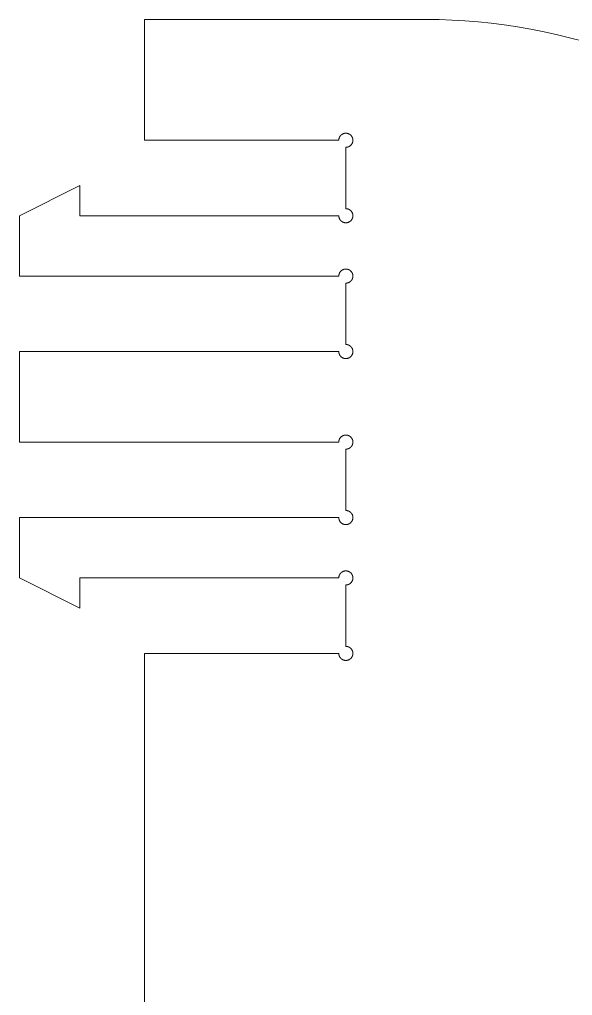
# Model space of a CAD drawing. Header units: millimetres. Extents: x 555 to 783, y 300 to 593.
# Drawn here: x 727.89 to 755.34, y 538.34 to 586.84 of the extents above; entities that cross this region are included whole.
import ezdxf

# ---------------------------------------------------------------- set-up
doc = ezdxf.new("R2010")
doc.units = ezdxf.units.MM
doc.header["$MEASUREMENT"] = 0
doc.layers.add('2d laser', color=18, linetype='Continuous', true_color=0x000000)

msp = doc.modelspace()

# ---------------------------------------------------------------- linework, layer by layer
at = {"layer": '2d laser', "lineweight": 0}
for points in [[(734.086, 580.84), (734.086, 586.84)], [(734.086, 586.84), (748.086, 586.84)], [(748.086, 586.84), (748.719, 586.833), (749.357, 586.812), (750, 586.776), (750.647, 586.725), (751.298, 586.658), (751.953, 586.576), (752.612, 586.478), (753.272, 586.364), (753.935, 586.233), (754.599, 586.086), (755.263, 585.921), (755.928, 585.74)], [(744.086, 580.49), (744.098, 580.49), (744.104, 580.49), (744.111, 580.491), (744.117, 580.491), (744.123, 580.492), (744.129, 580.493), (744.136, 580.493), (744.142, 580.494), (744.148, 580.495), (744.154, 580.497), (744.161, 580.498), (744.167, 580.499), (744.173, 580.501), (744.179, 580.502), (744.186, 580.504), (744.192, 580.506), (744.198, 580.508), (744.204, 580.51), (744.21, 580.513), (744.216, 580.515), (744.222, 580.517), (744.228, 580.52), (744.234, 580.523), (744.24, 580.526), (744.246, 580.529), (744.252, 580.532), (744.258, 580.535), (744.264, 580.538), (744.269, 580.542), (744.275, 580.545), (744.281, 580.549), (744.286, 580.553), (744.291, 580.556), (744.297, 580.56), (744.302, 580.564), (744.307, 580.569), (744.312, 580.573), (744.317, 580.577), (744.322, 580.581), (744.327, 580.586), (744.332, 580.591), (744.336, 580.595), (744.341, 580.6), (744.345, 580.605), (744.35, 580.61), (744.354, 580.615), (744.358, 580.62), (744.362, 580.625), (744.366, 580.63), (744.37, 580.635), (744.374, 580.64), (744.377, 580.645), (744.381, 580.651), (744.384, 580.656), (744.387, 580.662), (744.391, 580.667), (744.394, 580.673), (744.396, 580.678), (744.399, 580.684), (744.402, 580.689), (744.405, 580.695), (744.409, 580.706), (744.414, 580.717), (744.416, 580.723), (744.418, 580.729), (744.42, 580.735), (744.422, 580.741), (744.424, 580.747), (744.425, 580.753), (744.427, 580.759), (744.428, 580.765), (744.429, 580.771), (744.431, 580.778), (744.432, 580.784), (744.433, 580.79), (744.433, 580.797), (744.434, 580.803), (744.435, 580.81), (744.435, 580.816), (744.436, 580.823), (744.436, 580.829), (744.436, 580.836), (744.436, 580.842), (744.436, 580.849), (744.436, 580.856), (744.435, 580.862), (744.435, 580.869), (744.434, 580.875), (744.434, 580.882), (744.433, 580.889), (744.432, 580.895), (744.431, 580.902), (744.429, 580.908), (744.428, 580.915), (744.427, 580.921), (744.425, 580.928), (744.423, 580.934), (744.421, 580.94), (744.419, 580.947), (744.417, 580.953), (744.415, 580.959), (744.413, 580.965), (744.41, 580.971), (744.408, 580.977), (744.405, 580.983), (744.403, 580.989), (744.4, 580.995), (744.397, 581.001), (744.394, 581.007), (744.391, 581.013), (744.387, 581.018), (744.384, 581.024), (744.381, 581.029), (744.377, 581.034), (744.374, 581.04), (744.37, 581.045), (744.366, 581.05), (744.362, 581.055), (744.358, 581.06), (744.354, 581.065), (744.35, 581.069), (744.346, 581.074), (744.342, 581.079), (744.334, 581.087), (744.325, 581.096), (744.32, 581.1), (744.316, 581.104), (744.311, 581.108), (744.306, 581.112), (744.301, 581.116), (744.296, 581.12), (744.291, 581.124), (744.286, 581.127), (744.281, 581.131), (744.275, 581.134), (744.27, 581.138), (744.264, 581.141), (744.259, 581.144), (744.253, 581.147), (744.247, 581.15), (744.242, 581.153), (744.236, 581.156), (744.23, 581.159), (744.224, 581.162), (744.218, 581.164), (744.212, 581.167), (744.205, 581.169), (744.199, 581.171), (744.193, 581.173), (744.187, 581.175), (744.18, 581.177), (744.174, 581.179), (744.167, 581.18), (744.161, 581.182), (744.154, 581.183), (744.148, 581.184), (744.141, 581.185), (744.135, 581.186), (744.128, 581.187), (744.122, 581.188), (744.115, 581.189), (744.108, 581.189), (744.102, 581.189), (744.095, 581.19), (744.089, 581.19), (744.082, 581.19), (744.076, 581.19), (744.069, 581.189), (744.063, 581.189), (744.056, 581.189), (744.05, 581.188), (744.043, 581.187), (744.037, 581.186), (744.03, 581.185), (744.024, 581.184), (744.018, 581.183), (744.012, 581.182), (744.005, 581.18), (743.999, 581.179), (743.993, 581.177), (743.987, 581.176), (743.981, 581.174), (743.975, 581.172), (743.969, 581.17), (743.964, 581.168), (743.952, 581.163), (743.941, 581.158), (743.935, 581.156), (743.93, 581.153), (743.924, 581.15), (743.919, 581.147), (743.913, 581.144), (743.908, 581.141), (743.902, 581.138), (743.897, 581.134), (743.892, 581.131), (743.886, 581.127), (743.881, 581.124), (743.876, 581.12), (743.871, 581.116), (743.866, 581.112), (743.861, 581.108), (743.856, 581.103), (743.851, 581.099), (743.846, 581.095), (743.841, 581.09), (743.837, 581.086), (743.832, 581.081), (743.828, 581.076), (743.823, 581.071), (743.819, 581.066), (743.815, 581.061), (743.811, 581.056), (743.807, 581.051), (743.803, 581.045), (743.799, 581.04), (743.795, 581.034), (743.791, 581.029), (743.788, 581.023), (743.785, 581.017), (743.781, 581.012), (743.778, 581.006), (743.775, 581), (743.772, 580.994), (743.769, 580.988), (743.766, 580.982), (743.764, 580.976), (743.761, 580.97), (743.759, 580.964), (743.757, 580.958), (743.754, 580.952), (743.752, 580.945), (743.751, 580.939), (743.749, 580.933), (743.747, 580.927), (743.746, 580.921), (743.744, 580.914), (743.743, 580.908), (743.742, 580.902), (743.741, 580.896), (743.74, 580.889), (743.739, 580.883), (743.738, 580.877), (743.737, 580.871), (743.737, 580.864), (743.737, 580.858), (743.736, 580.852), (743.736, 580.84)], [(743.736, 580.84), (734.086, 580.84)], [(744.086, 577.44), (744.086, 580.49)], [(727.886, 577.09), (730.886, 578.59)], [(730.886, 578.59), (730.886, 577.09)], [(743.736, 577.09), (743.736, 577.078), (743.737, 577.071), (743.737, 577.065), (743.737, 577.059), (743.738, 577.053), (743.739, 577.047), (743.74, 577.04), (743.741, 577.034), (743.742, 577.028), (743.743, 577.022), (743.744, 577.015), (743.746, 577.009), (743.747, 577.003), (743.749, 576.997), (743.751, 576.99), (743.752, 576.984), (743.754, 576.978), (743.757, 576.972), (743.759, 576.966), (743.761, 576.96), (743.764, 576.954), (743.766, 576.948), (743.769, 576.942), (743.772, 576.936), (743.775, 576.93), (743.778, 576.924), (743.781, 576.918), (743.785, 576.912), (743.788, 576.907), (743.791, 576.901), (743.795, 576.895), (743.799, 576.89), (743.803, 576.885), (743.807, 576.879), (743.811, 576.874), (743.815, 576.869), (743.819, 576.864), (743.823, 576.859), (743.828, 576.854), (743.832, 576.849), (743.837, 576.844), (743.841, 576.84), (743.846, 576.835), (743.851, 576.831), (743.856, 576.826), (743.861, 576.822), (743.866, 576.818), (743.871, 576.814), (743.876, 576.81), (743.881, 576.806), (743.886, 576.802), (743.892, 576.799), (743.897, 576.795), (743.902, 576.792), (743.908, 576.789), (743.913, 576.785), (743.919, 576.782), (743.924, 576.779), (743.93, 576.777), (743.935, 576.774), (743.941, 576.771), (743.952, 576.766), (743.964, 576.762), (743.969, 576.76), (743.975, 576.758), (743.981, 576.756), (743.987, 576.754), (743.993, 576.752), (743.999, 576.751), (744.005, 576.749), (744.012, 576.748), (744.018, 576.747), (744.024, 576.745), (744.03, 576.744), (744.037, 576.743), (744.043, 576.742), (744.05, 576.742), (744.056, 576.741), (744.063, 576.741), (744.069, 576.74), (744.076, 576.74), (744.082, 576.74), (744.089, 576.74), (744.095, 576.74), (744.102, 576.74), (744.108, 576.741), (744.115, 576.741), (744.122, 576.742), (744.128, 576.742), (744.135, 576.743), (744.141, 576.744), (744.148, 576.745), (744.154, 576.747), (744.161, 576.748), (744.167, 576.749), (744.174, 576.751), (744.18, 576.753), (744.187, 576.755), (744.193, 576.757), (744.199, 576.759), (744.205, 576.761), (744.212, 576.763), (744.218, 576.766), (744.224, 576.768), (744.23, 576.771), (744.236, 576.773), (744.242, 576.776), (744.247, 576.779), (744.253, 576.782), (744.259, 576.785), (744.264, 576.789), (744.27, 576.792), (744.275, 576.795), (744.281, 576.799), (744.286, 576.802), (744.291, 576.806), (744.296, 576.81), (744.301, 576.814), (744.306, 576.818), (744.311, 576.822), (744.316, 576.826), (744.32, 576.83), (744.325, 576.834), (744.334, 576.842), (744.342, 576.851), (744.346, 576.856), (744.35, 576.86), (744.354, 576.865), (744.358, 576.87), (744.362, 576.875), (744.366, 576.88), (744.37, 576.885), (744.374, 576.89), (744.377, 576.895), (744.381, 576.901), (744.384, 576.906), (744.387, 576.912), (744.391, 576.917), (744.394, 576.923), (744.397, 576.929), (744.4, 576.934), (744.403, 576.94), (744.405, 576.946), (744.408, 576.952), (744.41, 576.958), (744.413, 576.964), (744.415, 576.971), (744.417, 576.977), (744.419, 576.983), (744.421, 576.989), (744.423, 576.996), (744.425, 577.002), (744.427, 577.009), (744.428, 577.015), (744.429, 577.022), (744.431, 577.028), (744.432, 577.035), (744.433, 577.041), (744.434, 577.048), (744.434, 577.054), (744.435, 577.061), (744.435, 577.068), (744.436, 577.074), (744.436, 577.081), (744.436, 577.087), (744.436, 577.094), (744.436, 577.1), (744.436, 577.107), (744.435, 577.113), (744.435, 577.12), (744.434, 577.126), (744.433, 577.133), (744.433, 577.139), (744.432, 577.146), (744.431, 577.152), (744.429, 577.158), (744.428, 577.164), (744.427, 577.171), (744.425, 577.177), (744.424, 577.183), (744.422, 577.189), (744.42, 577.195), (744.418, 577.201), (744.416, 577.207), (744.414, 577.212), (744.409, 577.224), (744.405, 577.235), (744.402, 577.241), (744.399, 577.246), (744.396, 577.252), (744.394, 577.257), (744.391, 577.263), (744.387, 577.268), (744.384, 577.273), (744.381, 577.279), (744.377, 577.284), (744.374, 577.289), (744.37, 577.295), (744.366, 577.3), (744.362, 577.305), (744.358, 577.31), (744.354, 577.315), (744.35, 577.32), (744.345, 577.325), (744.341, 577.33), (744.336, 577.334), (744.332, 577.339), (744.327, 577.344), (744.322, 577.348), (744.317, 577.353), (744.312, 577.357), (744.307, 577.361), (744.302, 577.365), (744.297, 577.369), (744.291, 577.373), (744.286, 577.377), (744.281, 577.381), (744.275, 577.384), (744.269, 577.388), (744.264, 577.391), (744.258, 577.395), (744.252, 577.398), (744.246, 577.401), (744.24, 577.404), (744.234, 577.407), (744.228, 577.41), (744.222, 577.412), (744.216, 577.415), (744.21, 577.417), (744.204, 577.419), (744.198, 577.422), (744.192, 577.424), (744.186, 577.425), (744.179, 577.427), (744.173, 577.429), (744.167, 577.43), (744.161, 577.432), (744.154, 577.433), (744.148, 577.434), (744.142, 577.435), (744.136, 577.436), (744.129, 577.437), (744.123, 577.438), (744.117, 577.438), (744.111, 577.439), (744.104, 577.439), (744.098, 577.44), (744.086, 577.44)], [(727.886, 574.09), (727.886, 577.09)], [(730.886, 577.09), (743.736, 577.09)], [(744.086, 573.74), (744.098, 573.74), (744.104, 573.74), (744.111, 573.741), (744.117, 573.741), (744.123, 573.742), (744.129, 573.743), (744.136, 573.743), (744.142, 573.744), (744.148, 573.745), (744.154, 573.747), (744.161, 573.748), (744.167, 573.749), (744.173, 573.751), (744.179, 573.752), (744.186, 573.754), (744.192, 573.756), (744.198, 573.758), (744.204, 573.76), (744.21, 573.763), (744.216, 573.765), (744.222, 573.767), (744.228, 573.77), (744.234, 573.773), (744.24, 573.776), (744.246, 573.779), (744.252, 573.782), (744.258, 573.785), (744.264, 573.788), (744.269, 573.792), (744.275, 573.795), (744.281, 573.799), (744.286, 573.803), (744.291, 573.806), (744.297, 573.81), (744.302, 573.814), (744.307, 573.819), (744.312, 573.823), (744.317, 573.827), (744.322, 573.831), (744.327, 573.836), (744.332, 573.841), (744.336, 573.845), (744.341, 573.85), (744.345, 573.855), (744.35, 573.86), (744.354, 573.865), (744.358, 573.87), (744.362, 573.875), (744.366, 573.88), (744.37, 573.885), (744.374, 573.89), (744.377, 573.895), (744.381, 573.901), (744.384, 573.906), (744.387, 573.912), (744.391, 573.917), (744.394, 573.923), (744.396, 573.928), (744.399, 573.934), (744.402, 573.939), (744.405, 573.945), (744.409, 573.956), (744.414, 573.967), (744.416, 573.973), (744.418, 573.979), (744.42, 573.985), (744.422, 573.991), (744.424, 573.997), (744.425, 574.003), (744.427, 574.009), (744.428, 574.015), (744.429, 574.021), (744.431, 574.028), (744.432, 574.034), (744.433, 574.04), (744.433, 574.047), (744.434, 574.053), (744.435, 574.06), (744.435, 574.066), (744.436, 574.073), (744.436, 574.079), (744.436, 574.086), (744.436, 574.092), (744.436, 574.099), (744.436, 574.106), (744.435, 574.112), (744.435, 574.119), (744.434, 574.125), (744.434, 574.132), (744.433, 574.139), (744.432, 574.145), (744.431, 574.152), (744.429, 574.158), (744.428, 574.165), (744.427, 574.171), (744.425, 574.178), (744.423, 574.184), (744.421, 574.19), (744.419, 574.197), (744.417, 574.203), (744.415, 574.209), (744.413, 574.215), (744.41, 574.221), (744.408, 574.227), (744.405, 574.233), (744.403, 574.239), (744.4, 574.245), (744.397, 574.251), (744.394, 574.257), (744.391, 574.263), (744.387, 574.268), (744.384, 574.274), (744.381, 574.279), (744.377, 574.284), (744.374, 574.29), (744.37, 574.295), (744.366, 574.3), (744.362, 574.305), (744.358, 574.31), (744.354, 574.315), (744.35, 574.319), (744.346, 574.324), (744.342, 574.329), (744.334, 574.337), (744.325, 574.346), (744.32, 574.35), (744.316, 574.354), (744.311, 574.358), (744.306, 574.362), (744.301, 574.366), (744.296, 574.37), (744.291, 574.374), (744.286, 574.377), (744.281, 574.381), (744.275, 574.384), (744.27, 574.388), (744.264, 574.391), (744.259, 574.394), (744.253, 574.397), (744.247, 574.4), (744.242, 574.403), (744.236, 574.406), (744.23, 574.409), (744.224, 574.412), (744.218, 574.414), (744.212, 574.417), (744.205, 574.419), (744.199, 574.421), (744.193, 574.423), (744.187, 574.425), (744.18, 574.427), (744.174, 574.429), (744.167, 574.43), (744.161, 574.432), (744.154, 574.433), (744.148, 574.434), (744.141, 574.435), (744.135, 574.436), (744.128, 574.437), (744.122, 574.438), (744.115, 574.439), (744.108, 574.439), (744.102, 574.439), (744.095, 574.44), (744.089, 574.44), (744.082, 574.44), (744.076, 574.44), (744.069, 574.439), (744.063, 574.439), (744.056, 574.439), (744.05, 574.438), (744.043, 574.437), (744.037, 574.436), (744.03, 574.435), (744.024, 574.434), (744.018, 574.433), (744.012, 574.432), (744.005, 574.43), (743.999, 574.429), (743.993, 574.427), (743.987, 574.426), (743.981, 574.424), (743.975, 574.422), (743.969, 574.42), (743.964, 574.418), (743.952, 574.413), (743.941, 574.408), (743.935, 574.406), (743.93, 574.403), (743.924, 574.4), (743.919, 574.397), (743.913, 574.394), (743.908, 574.391), (743.902, 574.388), (743.897, 574.384), (743.892, 574.381), (743.886, 574.377), (743.881, 574.374), (743.876, 574.37), (743.871, 574.366), (743.866, 574.362), (743.861, 574.358), (743.856, 574.353), (743.851, 574.349), (743.846, 574.345), (743.841, 574.34), (743.837, 574.336), (743.832, 574.331), (743.828, 574.326), (743.823, 574.321), (743.819, 574.316), (743.815, 574.311), (743.811, 574.306), (743.807, 574.301), (743.803, 574.295), (743.799, 574.29), (743.795, 574.284), (743.791, 574.279), (743.788, 574.273), (743.785, 574.267), (743.781, 574.262), (743.778, 574.256), (743.775, 574.25), (743.772, 574.244), (743.769, 574.238), (743.766, 574.232), (743.764, 574.226), (743.761, 574.22), (743.759, 574.214), (743.757, 574.208), (743.754, 574.202), (743.752, 574.195), (743.751, 574.189), (743.749, 574.183), (743.747, 574.177), (743.746, 574.171), (743.744, 574.164), (743.743, 574.158), (743.742, 574.152), (743.741, 574.146), (743.74, 574.139), (743.739, 574.133), (743.738, 574.127), (743.737, 574.121), (743.737, 574.114), (743.737, 574.108), (743.736, 574.102), (743.736, 574.09)], [(743.736, 574.09), (727.886, 574.09)], [(744.086, 570.69), (744.086, 573.74)], [(743.736, 570.34), (743.736, 570.328), (743.737, 570.321), (743.737, 570.315), (743.737, 570.309), (743.738, 570.303), (743.739, 570.297), (743.74, 570.29), (743.741, 570.284), (743.742, 570.278), (743.743, 570.272), (743.744, 570.265), (743.746, 570.259), (743.747, 570.253), (743.749, 570.247), (743.751, 570.24), (743.752, 570.234), (743.754, 570.228), (743.757, 570.222), (743.759, 570.216), (743.761, 570.21), (743.764, 570.204), (743.766, 570.198), (743.769, 570.192), (743.772, 570.186), (743.775, 570.18), (743.778, 570.174), (743.781, 570.168), (743.785, 570.162), (743.788, 570.157), (743.791, 570.151), (743.795, 570.145), (743.799, 570.14), (743.803, 570.135), (743.807, 570.129), (743.811, 570.124), (743.815, 570.119), (743.819, 570.114), (743.823, 570.109), (743.828, 570.104), (743.832, 570.099), (743.837, 570.094), (743.841, 570.09), (743.846, 570.085), (743.851, 570.081), (743.856, 570.076), (743.861, 570.072), (743.866, 570.068), (743.871, 570.064), (743.876, 570.06), (743.881, 570.056), (743.886, 570.052), (743.892, 570.049), (743.897, 570.045), (743.902, 570.042), (743.908, 570.039), (743.913, 570.035), (743.919, 570.032), (743.924, 570.029), (743.93, 570.027), (743.935, 570.024), (743.941, 570.021), (743.952, 570.016), (743.964, 570.012), (743.969, 570.01), (743.975, 570.008), (743.981, 570.006), (743.987, 570.004), (743.993, 570.002), (743.999, 570.001), (744.005, 569.999), (744.012, 569.998), (744.018, 569.997), (744.024, 569.995), (744.03, 569.994), (744.037, 569.993), (744.043, 569.992), (744.05, 569.992), (744.056, 569.991), (744.063, 569.991), (744.069, 569.99), (744.076, 569.99), (744.082, 569.99), (744.089, 569.99), (744.095, 569.99), (744.102, 569.99), (744.108, 569.991), (744.115, 569.991), (744.122, 569.992), (744.128, 569.992), (744.135, 569.993), (744.141, 569.994), (744.148, 569.995), (744.154, 569.997), (744.161, 569.998), (744.167, 569.999), (744.174, 570.001), (744.18, 570.003), (744.187, 570.005), (744.193, 570.007), (744.199, 570.009), (744.205, 570.011), (744.212, 570.013), (744.218, 570.016), (744.224, 570.018), (744.23, 570.021), (744.236, 570.023), (744.242, 570.026), (744.247, 570.029), (744.253, 570.032), (744.259, 570.035), (744.264, 570.039), (744.27, 570.042), (744.275, 570.045), (744.281, 570.049), (744.286, 570.052), (744.291, 570.056), (744.296, 570.06), (744.301, 570.064), (744.306, 570.068), (744.311, 570.072), (744.316, 570.076), (744.32, 570.08), (744.325, 570.084), (744.334, 570.092), (744.342, 570.101), (744.346, 570.106), (744.35, 570.11), (744.354, 570.115), (744.358, 570.12), (744.362, 570.125), (744.366, 570.13), (744.37, 570.135), (744.374, 570.14), (744.377, 570.145), (744.381, 570.151), (744.384, 570.156), (744.387, 570.162), (744.391, 570.167), (744.394, 570.173), (744.397, 570.179), (744.4, 570.184), (744.403, 570.19), (744.405, 570.196), (744.408, 570.202), (744.41, 570.208), (744.413, 570.214), (744.415, 570.221), (744.417, 570.227), (744.419, 570.233), (744.421, 570.239), (744.423, 570.246), (744.425, 570.252), (744.427, 570.259), (744.428, 570.265), (744.429, 570.272), (744.431, 570.278), (744.432, 570.285), (744.433, 570.291), (744.434, 570.298), (744.434, 570.304), (744.435, 570.311), (744.435, 570.318), (744.436, 570.324), (744.436, 570.331), (744.436, 570.337), (744.436, 570.344), (744.436, 570.35), (744.436, 570.357), (744.435, 570.363), (744.435, 570.37), (744.434, 570.376), (744.433, 570.383), (744.433, 570.389), (744.432, 570.396), (744.431, 570.402), (744.429, 570.408), (744.428, 570.414), (744.427, 570.421), (744.425, 570.427), (744.424, 570.433), (744.422, 570.439), (744.42, 570.445), (744.418, 570.451), (744.416, 570.457), (744.414, 570.462), (744.409, 570.474), (744.405, 570.485), (744.402, 570.491), (744.399, 570.496), (744.396, 570.502), (744.394, 570.507), (744.391, 570.513), (744.387, 570.518), (744.384, 570.523), (744.381, 570.529), (744.377, 570.534), (744.374, 570.539), (744.37, 570.545), (744.366, 570.55), (744.362, 570.555), (744.358, 570.56), (744.354, 570.565), (744.35, 570.57), (744.345, 570.575), (744.341, 570.58), (744.336, 570.584), (744.332, 570.589), (744.327, 570.594), (744.322, 570.598), (744.317, 570.603), (744.312, 570.607), (744.307, 570.611), (744.302, 570.615), (744.297, 570.619), (744.291, 570.623), (744.286, 570.627), (744.281, 570.631), (744.275, 570.634), (744.269, 570.638), (744.264, 570.641), (744.258, 570.645), (744.252, 570.648), (744.246, 570.651), (744.24, 570.654), (744.234, 570.657), (744.228, 570.66), (744.222, 570.662), (744.216, 570.665), (744.21, 570.667), (744.204, 570.669), (744.198, 570.672), (744.192, 570.674), (744.186, 570.675), (744.179, 570.677), (744.173, 570.679), (744.167, 570.68), (744.161, 570.682), (744.154, 570.683), (744.148, 570.684), (744.142, 570.685), (744.136, 570.686), (744.129, 570.687), (744.123, 570.688), (744.117, 570.688), (744.111, 570.689), (744.104, 570.689), (744.098, 570.69), (744.086, 570.69)], [(727.886, 565.84), (727.886, 570.34)], [(727.886, 570.34), (743.736, 570.34)], [(744.086, 565.49), (744.098, 565.49), (744.104, 565.49), (744.111, 565.491), (744.117, 565.491), (744.123, 565.492), (744.129, 565.493), (744.136, 565.493), (744.142, 565.494), (744.148, 565.495), (744.154, 565.497), (744.161, 565.498), (744.167, 565.499), (744.173, 565.501), (744.179, 565.502), (744.186, 565.504), (744.192, 565.506), (744.198, 565.508), (744.204, 565.51), (744.21, 565.513), (744.216, 565.515), (744.222, 565.517), (744.228, 565.52), (744.234, 565.523), (744.24, 565.526), (744.246, 565.529), (744.252, 565.532), (744.258, 565.535), (744.264, 565.538), (744.269, 565.542), (744.275, 565.545), (744.281, 565.549), (744.286, 565.553), (744.291, 565.556), (744.297, 565.56), (744.302, 565.564), (744.307, 565.569), (744.312, 565.573), (744.317, 565.577), (744.322, 565.581), (744.327, 565.586), (744.332, 565.591), (744.336, 565.595), (744.341, 565.6), (744.345, 565.605), (744.35, 565.61), (744.354, 565.615), (744.358, 565.62), (744.362, 565.625), (744.366, 565.63), (744.37, 565.635), (744.374, 565.64), (744.377, 565.645), (744.381, 565.651), (744.384, 565.656), (744.387, 565.662), (744.391, 565.667), (744.394, 565.673), (744.396, 565.678), (744.399, 565.684), (744.402, 565.689), (744.405, 565.695), (744.409, 565.706), (744.414, 565.717), (744.416, 565.723), (744.418, 565.729), (744.42, 565.735), (744.422, 565.741), (744.424, 565.747), (744.425, 565.753), (744.427, 565.759), (744.428, 565.765), (744.429, 565.771), (744.431, 565.778), (744.432, 565.784), (744.433, 565.79), (744.433, 565.797), (744.434, 565.803), (744.435, 565.81), (744.435, 565.816), (744.436, 565.823), (744.436, 565.829), (744.436, 565.836), (744.436, 565.842), (744.436, 565.849), (744.436, 565.856), (744.435, 565.862), (744.435, 565.869), (744.434, 565.875), (744.434, 565.882), (744.433, 565.889), (744.432, 565.895), (744.431, 565.902), (744.429, 565.908), (744.428, 565.915), (744.427, 565.921), (744.425, 565.928), (744.423, 565.934), (744.421, 565.94), (744.419, 565.947), (744.417, 565.953), (744.415, 565.959), (744.413, 565.965), (744.41, 565.971), (744.408, 565.977), (744.405, 565.983), (744.403, 565.989), (744.4, 565.995), (744.397, 566.001), (744.394, 566.007), (744.391, 566.013), (744.387, 566.018), (744.384, 566.024), (744.381, 566.029), (744.377, 566.034), (744.374, 566.04), (744.37, 566.045), (744.366, 566.05), (744.362, 566.055), (744.358, 566.06), (744.354, 566.065), (744.35, 566.069), (744.346, 566.074), (744.342, 566.079), (744.334, 566.087), (744.325, 566.096), (744.32, 566.1), (744.316, 566.104), (744.311, 566.108), (744.306, 566.112), (744.301, 566.116), (744.296, 566.12), (744.291, 566.124), (744.286, 566.127), (744.281, 566.131), (744.275, 566.134), (744.27, 566.138), (744.264, 566.141), (744.259, 566.144), (744.253, 566.147), (744.247, 566.15), (744.242, 566.153), (744.236, 566.156), (744.23, 566.159), (744.224, 566.162), (744.218, 566.164), (744.212, 566.167), (744.205, 566.169), (744.199, 566.171), (744.193, 566.173), (744.187, 566.175), (744.18, 566.177), (744.174, 566.179), (744.167, 566.18), (744.161, 566.182), (744.154, 566.183), (744.148, 566.184), (744.141, 566.185), (744.135, 566.186), (744.128, 566.187), (744.122, 566.188), (744.115, 566.189), (744.108, 566.189), (744.102, 566.189), (744.095, 566.19), (744.089, 566.19), (744.082, 566.19), (744.076, 566.19), (744.069, 566.189), (744.063, 566.189), (744.056, 566.189), (744.05, 566.188), (744.043, 566.187), (744.037, 566.186), (744.03, 566.185), (744.024, 566.184), (744.018, 566.183), (744.012, 566.182), (744.005, 566.18), (743.999, 566.179), (743.993, 566.177), (743.987, 566.176), (743.981, 566.174), (743.975, 566.172), (743.969, 566.17), (743.964, 566.168), (743.952, 566.163), (743.941, 566.158), (743.935, 566.156), (743.93, 566.153), (743.924, 566.15), (743.919, 566.147), (743.913, 566.144), (743.908, 566.141), (743.902, 566.138), (743.897, 566.134), (743.892, 566.131), (743.886, 566.127), (743.881, 566.124), (743.876, 566.12), (743.871, 566.116), (743.866, 566.112), (743.861, 566.108), (743.856, 566.103), (743.851, 566.099), (743.846, 566.095), (743.841, 566.09), (743.837, 566.086), (743.832, 566.081), (743.828, 566.076), (743.823, 566.071), (743.819, 566.066), (743.815, 566.061), (743.811, 566.056), (743.807, 566.051), (743.803, 566.045), (743.799, 566.04), (743.795, 566.034), (743.791, 566.029), (743.788, 566.023), (743.785, 566.017), (743.781, 566.012), (743.778, 566.006), (743.775, 566), (743.772, 565.994), (743.769, 565.988), (743.766, 565.982), (743.764, 565.976), (743.761, 565.97), (743.759, 565.964), (743.757, 565.958), (743.754, 565.952), (743.752, 565.945), (743.751, 565.939), (743.749, 565.933), (743.747, 565.927), (743.746, 565.921), (743.744, 565.914), (743.743, 565.908), (743.742, 565.902), (743.741, 565.896), (743.74, 565.889), (743.739, 565.883), (743.738, 565.877), (743.737, 565.871), (743.737, 565.864), (743.737, 565.858), (743.736, 565.852), (743.736, 565.84)], [(743.736, 565.84), (727.886, 565.84)], [(744.086, 562.44), (744.086, 565.49)], [(743.736, 562.09), (743.736, 562.078), (743.737, 562.071), (743.737, 562.065), (743.737, 562.059), (743.738, 562.053), (743.739, 562.047), (743.74, 562.04), (743.741, 562.034), (743.742, 562.028), (743.743, 562.022), (743.744, 562.015), (743.746, 562.009), (743.747, 562.003), (743.749, 561.997), (743.751, 561.99), (743.752, 561.984), (743.754, 561.978), (743.757, 561.972), (743.759, 561.966), (743.761, 561.96), (743.764, 561.954), (743.766, 561.948), (743.769, 561.942), (743.772, 561.936), (743.775, 561.93), (743.778, 561.924), (743.781, 561.918), (743.785, 561.912), (743.788, 561.907), (743.791, 561.901), (743.795, 561.895), (743.799, 561.89), (743.803, 561.885), (743.807, 561.879), (743.811, 561.874), (743.815, 561.869), (743.819, 561.864), (743.823, 561.859), (743.828, 561.854), (743.832, 561.849), (743.837, 561.844), (743.841, 561.84), (743.846, 561.835), (743.851, 561.831), (743.856, 561.826), (743.861, 561.822), (743.866, 561.818), (743.871, 561.814), (743.876, 561.81), (743.881, 561.806), (743.886, 561.802), (743.892, 561.799), (743.897, 561.795), (743.902, 561.792), (743.908, 561.789), (743.913, 561.785), (743.919, 561.782), (743.924, 561.779), (743.93, 561.777), (743.935, 561.774), (743.941, 561.771), (743.952, 561.766), (743.964, 561.762), (743.969, 561.76), (743.975, 561.758), (743.981, 561.756), (743.987, 561.754), (743.993, 561.752), (743.999, 561.751), (744.005, 561.749), (744.012, 561.748), (744.018, 561.747), (744.024, 561.745), (744.03, 561.744), (744.037, 561.743), (744.043, 561.742), (744.05, 561.742), (744.056, 561.741), (744.063, 561.741), (744.069, 561.74), (744.076, 561.74), (744.082, 561.74), (744.089, 561.74), (744.095, 561.74), (744.102, 561.74), (744.108, 561.741), (744.115, 561.741), (744.122, 561.742), (744.128, 561.742), (744.135, 561.743), (744.141, 561.744), (744.148, 561.745), (744.154, 561.747), (744.161, 561.748), (744.167, 561.749), (744.174, 561.751), (744.18, 561.753), (744.187, 561.755), (744.193, 561.757), (744.199, 561.759), (744.205, 561.761), (744.212, 561.763), (744.218, 561.766), (744.224, 561.768), (744.23, 561.771), (744.236, 561.773), (744.242, 561.776), (744.247, 561.779), (744.253, 561.782), (744.259, 561.785), (744.264, 561.789), (744.27, 561.792), (744.275, 561.795), (744.281, 561.799), (744.286, 561.802), (744.291, 561.806), (744.296, 561.81), (744.301, 561.814), (744.306, 561.818), (744.311, 561.822), (744.316, 561.826), (744.32, 561.83), (744.325, 561.834), (744.334, 561.842), (744.342, 561.851), (744.346, 561.856), (744.35, 561.86), (744.354, 561.865), (744.358, 561.87), (744.362, 561.875), (744.366, 561.88), (744.37, 561.885), (744.374, 561.89), (744.377, 561.895), (744.381, 561.901), (744.384, 561.906), (744.387, 561.912), (744.391, 561.917), (744.394, 561.923), (744.397, 561.929), (744.4, 561.934), (744.403, 561.94), (744.405, 561.946), (744.408, 561.952), (744.41, 561.958), (744.413, 561.964), (744.415, 561.971), (744.417, 561.977), (744.419, 561.983), (744.421, 561.989), (744.423, 561.996), (744.425, 562.002), (744.427, 562.009), (744.428, 562.015), (744.429, 562.022), (744.431, 562.028), (744.432, 562.035), (744.433, 562.041), (744.434, 562.048), (744.434, 562.054), (744.435, 562.061), (744.435, 562.068), (744.436, 562.074), (744.436, 562.081), (744.436, 562.087), (744.436, 562.094), (744.436, 562.1), (744.436, 562.107), (744.435, 562.113), (744.435, 562.12), (744.434, 562.126), (744.433, 562.133), (744.433, 562.139), (744.432, 562.146), (744.431, 562.152), (744.429, 562.158), (744.428, 562.164), (744.427, 562.171), (744.425, 562.177), (744.424, 562.183), (744.422, 562.189), (744.42, 562.195), (744.418, 562.201), (744.416, 562.207), (744.414, 562.212), (744.409, 562.224), (744.405, 562.235), (744.402, 562.241), (744.399, 562.246), (744.396, 562.252), (744.394, 562.257), (744.391, 562.263), (744.387, 562.268), (744.384, 562.273), (744.381, 562.279), (744.377, 562.284), (744.374, 562.289), (744.37, 562.295), (744.366, 562.3), (744.362, 562.305), (744.358, 562.31), (744.354, 562.315), (744.35, 562.32), (744.345, 562.325), (744.341, 562.33), (744.336, 562.334), (744.332, 562.339), (744.327, 562.344), (744.322, 562.348), (744.317, 562.353), (744.312, 562.357), (744.307, 562.361), (744.302, 562.365), (744.297, 562.369), (744.291, 562.373), (744.286, 562.377), (744.281, 562.381), (744.275, 562.384), (744.269, 562.388), (744.264, 562.391), (744.258, 562.395), (744.252, 562.398), (744.246, 562.401), (744.24, 562.404), (744.234, 562.407), (744.228, 562.41), (744.222, 562.412), (744.216, 562.415), (744.21, 562.417), (744.204, 562.419), (744.198, 562.422), (744.192, 562.424), (744.186, 562.425), (744.179, 562.427), (744.173, 562.429), (744.167, 562.43), (744.161, 562.432), (744.154, 562.433), (744.148, 562.434), (744.142, 562.435), (744.136, 562.436), (744.129, 562.437), (744.123, 562.438), (744.117, 562.438), (744.111, 562.439), (744.104, 562.439), (744.098, 562.44), (744.086, 562.44)], [(727.886, 559.09), (727.886, 562.09)], [(727.886, 562.09), (743.736, 562.09)], [(744.086, 558.74), (744.098, 558.74), (744.104, 558.74), (744.111, 558.741), (744.117, 558.741), (744.123, 558.742), (744.129, 558.743), (744.136, 558.743), (744.142, 558.744), (744.148, 558.745), (744.154, 558.747), (744.161, 558.748), (744.167, 558.749), (744.173, 558.751), (744.179, 558.752), (744.186, 558.754), (744.192, 558.756), (744.198, 558.758), (744.204, 558.76), (744.21, 558.763), (744.216, 558.765), (744.222, 558.767), (744.228, 558.77), (744.234, 558.773), (744.24, 558.776), (744.246, 558.779), (744.252, 558.782), (744.258, 558.785), (744.264, 558.788), (744.269, 558.792), (744.275, 558.795), (744.281, 558.799), (744.286, 558.803), (744.291, 558.806), (744.297, 558.81), (744.302, 558.814), (744.307, 558.819), (744.312, 558.823), (744.317, 558.827), (744.322, 558.831), (744.327, 558.836), (744.332, 558.841), (744.336, 558.845), (744.341, 558.85), (744.345, 558.855), (744.35, 558.86), (744.354, 558.865), (744.358, 558.87), (744.362, 558.875), (744.366, 558.88), (744.37, 558.885), (744.374, 558.89), (744.377, 558.895), (744.381, 558.901), (744.384, 558.906), (744.387, 558.912), (744.391, 558.917), (744.394, 558.923), (744.396, 558.928), (744.399, 558.934), (744.402, 558.939), (744.405, 558.945), (744.409, 558.956), (744.414, 558.967), (744.416, 558.973), (744.418, 558.979), (744.42, 558.985), (744.422, 558.991), (744.424, 558.997), (744.425, 559.003), (744.427, 559.009), (744.428, 559.015), (744.429, 559.021), (744.431, 559.028), (744.432, 559.034), (744.433, 559.04), (744.433, 559.047), (744.434, 559.053), (744.435, 559.06), (744.435, 559.066), (744.436, 559.073), (744.436, 559.079), (744.436, 559.086), (744.436, 559.092), (744.436, 559.099), (744.436, 559.106), (744.435, 559.112), (744.435, 559.119), (744.434, 559.125), (744.434, 559.132), (744.433, 559.139), (744.432, 559.145), (744.431, 559.152), (744.429, 559.158), (744.428, 559.165), (744.427, 559.171), (744.425, 559.178), (744.423, 559.184), (744.421, 559.19), (744.419, 559.197), (744.417, 559.203), (744.415, 559.209), (744.413, 559.215), (744.41, 559.221), (744.408, 559.227), (744.405, 559.233), (744.403, 559.239), (744.4, 559.245), (744.397, 559.251), (744.394, 559.257), (744.391, 559.263), (744.387, 559.268), (744.384, 559.274), (744.381, 559.279), (744.377, 559.284), (744.374, 559.29), (744.37, 559.295), (744.366, 559.3), (744.362, 559.305), (744.358, 559.31), (744.354, 559.315), (744.35, 559.319), (744.346, 559.324), (744.342, 559.329), (744.334, 559.337), (744.325, 559.346), (744.32, 559.35), (744.316, 559.354), (744.311, 559.358), (744.306, 559.362), (744.301, 559.366), (744.296, 559.37), (744.291, 559.374), (744.286, 559.377), (744.281, 559.381), (744.275, 559.384), (744.27, 559.388), (744.264, 559.391), (744.259, 559.394), (744.253, 559.397), (744.247, 559.4), (744.242, 559.403), (744.236, 559.406), (744.23, 559.409), (744.224, 559.412), (744.218, 559.414), (744.212, 559.417), (744.205, 559.419), (744.199, 559.421), (744.193, 559.423), (744.187, 559.425), (744.18, 559.427), (744.174, 559.429), (744.167, 559.43), (744.161, 559.432), (744.154, 559.433), (744.148, 559.434), (744.141, 559.435), (744.135, 559.436), (744.128, 559.437), (744.122, 559.438), (744.115, 559.439), (744.108, 559.439), (744.102, 559.439), (744.095, 559.44), (744.089, 559.44), (744.082, 559.44), (744.076, 559.44), (744.069, 559.439), (744.063, 559.439), (744.056, 559.439), (744.05, 559.438), (744.043, 559.437), (744.037, 559.436), (744.03, 559.435), (744.024, 559.434), (744.018, 559.433), (744.012, 559.432), (744.005, 559.43), (743.999, 559.429), (743.993, 559.427), (743.987, 559.426), (743.981, 559.424), (743.975, 559.422), (743.969, 559.42), (743.964, 559.418), (743.952, 559.413), (743.941, 559.408), (743.935, 559.406), (743.93, 559.403), (743.924, 559.4), (743.919, 559.397), (743.913, 559.394), (743.908, 559.391), (743.902, 559.388), (743.897, 559.384), (743.892, 559.381), (743.886, 559.377), (743.881, 559.374), (743.876, 559.37), (743.871, 559.366), (743.866, 559.362), (743.861, 559.358), (743.856, 559.353), (743.851, 559.349), (743.846, 559.345), (743.841, 559.34), (743.837, 559.336), (743.832, 559.331), (743.828, 559.326), (743.823, 559.321), (743.819, 559.316), (743.815, 559.311), (743.811, 559.306), (743.807, 559.301), (743.803, 559.295), (743.799, 559.29), (743.795, 559.284), (743.791, 559.279), (743.788, 559.273), (743.785, 559.267), (743.781, 559.262), (743.778, 559.256), (743.775, 559.25), (743.772, 559.244), (743.769, 559.238), (743.766, 559.232), (743.764, 559.226), (743.761, 559.22), (743.759, 559.214), (743.757, 559.208), (743.754, 559.202), (743.752, 559.195), (743.751, 559.189), (743.749, 559.183), (743.747, 559.177), (743.746, 559.171), (743.744, 559.164), (743.743, 559.158), (743.742, 559.152), (743.741, 559.146), (743.74, 559.139), (743.739, 559.133), (743.738, 559.127), (743.737, 559.121), (743.737, 559.114), (743.737, 559.108), (743.736, 559.102), (743.736, 559.09)], [(730.886, 557.59), (727.886, 559.09)], [(743.736, 559.09), (730.886, 559.09)], [(730.886, 559.09), (730.886, 557.59)], [(744.086, 555.69), (744.086, 558.74)], [(734.086, 521.34), (734.086, 555.34)], [(734.086, 555.34), (743.736, 555.34)], [(743.736, 555.34), (743.736, 555.328), (743.737, 555.321), (743.737, 555.315), (743.737, 555.309), (743.738, 555.303), (743.739, 555.297), (743.74, 555.29), (743.741, 555.284), (743.742, 555.278), (743.743, 555.272), (743.744, 555.265), (743.746, 555.259), (743.747, 555.253), (743.749, 555.247), (743.751, 555.24), (743.752, 555.234), (743.754, 555.228), (743.757, 555.222), (743.759, 555.216), (743.761, 555.21), (743.764, 555.204), (743.766, 555.198), (743.769, 555.192), (743.772, 555.186), (743.775, 555.18), (743.778, 555.174), (743.781, 555.168), (743.785, 555.162), (743.788, 555.157), (743.791, 555.151), (743.795, 555.145), (743.799, 555.14), (743.803, 555.135), (743.807, 555.129), (743.811, 555.124), (743.815, 555.119), (743.819, 555.114), (743.823, 555.109), (743.828, 555.104), (743.832, 555.099), (743.837, 555.094), (743.841, 555.09), (743.846, 555.085), (743.851, 555.081), (743.856, 555.076), (743.861, 555.072), (743.866, 555.068), (743.871, 555.064), (743.876, 555.06), (743.881, 555.056), (743.886, 555.052), (743.892, 555.049), (743.897, 555.045), (743.902, 555.042), (743.908, 555.039), (743.913, 555.035), (743.919, 555.032), (743.924, 555.029), (743.93, 555.027), (743.935, 555.024), (743.941, 555.021), (743.952, 555.016), (743.964, 555.012), (743.969, 555.01), (743.975, 555.008), (743.981, 555.006), (743.987, 555.004), (743.993, 555.002), (743.999, 555.001), (744.005, 554.999), (744.012, 554.998), (744.018, 554.997), (744.024, 554.995), (744.03, 554.994), (744.037, 554.993), (744.043, 554.992), (744.05, 554.992), (744.056, 554.991), (744.063, 554.991), (744.069, 554.99), (744.076, 554.99), (744.082, 554.99), (744.089, 554.99), (744.095, 554.99), (744.102, 554.99), (744.108, 554.991), (744.115, 554.991), (744.122, 554.992), (744.128, 554.992), (744.135, 554.993), (744.141, 554.994), (744.148, 554.995), (744.154, 554.997), (744.161, 554.998), (744.167, 554.999), (744.174, 555.001), (744.18, 555.003), (744.187, 555.005), (744.193, 555.007), (744.199, 555.009), (744.205, 555.011), (744.212, 555.013), (744.218, 555.016), (744.224, 555.018), (744.23, 555.021), (744.236, 555.023), (744.242, 555.026), (744.247, 555.029), (744.253, 555.032), (744.259, 555.035), (744.264, 555.039), (744.27, 555.042), (744.275, 555.045), (744.281, 555.049), (744.286, 555.052), (744.291, 555.056), (744.296, 555.06), (744.301, 555.064), (744.306, 555.068), (744.311, 555.072), (744.316, 555.076), (744.32, 555.08), (744.325, 555.084), (744.334, 555.092), (744.342, 555.101), (744.346, 555.106), (744.35, 555.11), (744.354, 555.115), (744.358, 555.12), (744.362, 555.125), (744.366, 555.13), (744.37, 555.135), (744.374, 555.14), (744.377, 555.145), (744.381, 555.151), (744.384, 555.156), (744.387, 555.162), (744.391, 555.167), (744.394, 555.173), (744.397, 555.179), (744.4, 555.184), (744.403, 555.19), (744.405, 555.196), (744.408, 555.202), (744.41, 555.208), (744.413, 555.214), (744.415, 555.221), (744.417, 555.227), (744.419, 555.233), (744.421, 555.239), (744.423, 555.246), (744.425, 555.252), (744.427, 555.259), (744.428, 555.265), (744.429, 555.272), (744.431, 555.278), (744.432, 555.285), (744.433, 555.291), (744.434, 555.298), (744.434, 555.304), (744.435, 555.311), (744.435, 555.318), (744.436, 555.324), (744.436, 555.331), (744.436, 555.337), (744.436, 555.344), (744.436, 555.35), (744.436, 555.357), (744.435, 555.363), (744.435, 555.37), (744.434, 555.376), (744.433, 555.383), (744.433, 555.389), (744.432, 555.396), (744.431, 555.402), (744.429, 555.408), (744.428, 555.414), (744.427, 555.421), (744.425, 555.427), (744.424, 555.433), (744.422, 555.439), (744.42, 555.445), (744.418, 555.451), (744.416, 555.457), (744.414, 555.462), (744.409, 555.474), (744.405, 555.485), (744.402, 555.491), (744.399, 555.496), (744.396, 555.502), (744.394, 555.507), (744.391, 555.513), (744.387, 555.518), (744.384, 555.523), (744.381, 555.529), (744.377, 555.534), (744.374, 555.539), (744.37, 555.545), (744.366, 555.55), (744.362, 555.555), (744.358, 555.56), (744.354, 555.565), (744.35, 555.57), (744.345, 555.575), (744.341, 555.58), (744.336, 555.584), (744.332, 555.589), (744.327, 555.594), (744.322, 555.598), (744.317, 555.603), (744.312, 555.607), (744.307, 555.611), (744.302, 555.615), (744.297, 555.619), (744.291, 555.623), (744.286, 555.627), (744.281, 555.631), (744.275, 555.634), (744.269, 555.638), (744.264, 555.641), (744.258, 555.645), (744.252, 555.648), (744.246, 555.651), (744.24, 555.654), (744.234, 555.657), (744.228, 555.66), (744.222, 555.662), (744.216, 555.665), (744.21, 555.667), (744.204, 555.669), (744.198, 555.672), (744.192, 555.674), (744.186, 555.675), (744.179, 555.677), (744.173, 555.679), (744.167, 555.68), (744.161, 555.682), (744.154, 555.683), (744.148, 555.684), (744.142, 555.685), (744.136, 555.686), (744.129, 555.687), (744.123, 555.688), (744.117, 555.688), (744.111, 555.689), (744.104, 555.689), (744.098, 555.69), (744.086, 555.69)]]:
    msp.add_lwpolyline(points, dxfattribs=at)

doc.saveas('drawing.dxf')
